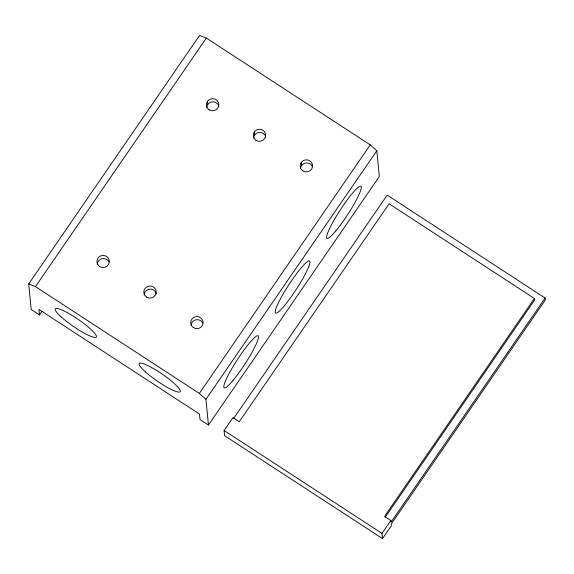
<?xml version="1.0" encoding="UTF-8"?>
<svg xmlns="http://www.w3.org/2000/svg" width="574" height="574" viewBox="0 0 574 574"><rect width="100%" height="100%" fill="white"/><g stroke="black" fill="none" stroke-linecap="round" stroke-linejoin="round"><path stroke-width="0.86" d="M28.7 283.936L199.58 35.387L206.339 38.063L370.23 144.878L376.817 150.768L379.335 176.498L208.455 425.047L200.032 419.558L199.494 414.069L38.96 309.443L39.498 314.932L31.211 309.529L28.7 283.936L35.459 286.613L199.35 393.427L205.937 399.317L208.455 425.047M35.459 286.613L206.339 38.063M39.498 314.932L41.945 311.373M199.35 393.427L370.23 144.878M205.937 399.317L376.817 150.768M233.618 418.511L387.199 195.124L545.113 298.042L545.3 299.965L391.217 524.091L391.375 525.734L382.521 538.613L224.606 435.695L224.097 430.478L232.951 417.599L239.265 421.718L389.1 203.777L534.38 298.466L534.545 300.109L385.219 517.31M534.38 298.466L384.544 516.406L390.865 520.525L391.023 522.168L545.113 298.042M382.521 538.613L382.011 533.404L390.865 520.525M224.097 430.478L382.011 533.404M301.207 162.499L301.508 165.628M254.311 131.941L254.619 135.062M207.422 101.376L207.723 104.497M300.467 168.598A6.221 6.07 -5.6 0 1 312.256 166.295M191.013 325.336A6.221 6.07 -5.6 0 1 202.801 323.026M97.228 264.212A6.221 6.07 -5.6 0 1 109.017 261.902M144.117 294.771A6.221 6.07 -5.6 0 1 156.429 293.967M253.572 138.04A6.221 6.07 -5.6 0 1 265.884 137.229M206.683 107.474A6.221 6.07 -5.6 0 1 218.988 106.671M302.893 170.916A6.221 6.07 -5.6 0 0 312.572 166.252A6.221 6.07 -5.6 0 0 303.632 160.426A6.221 6.07 -5.6 0 0 302.893 170.916M193.438 327.646A6.221 6.07 -5.6 0 0 203.117 322.983A6.221 6.07 -5.6 0 0 194.177 317.157A6.221 6.07 -5.6 0 0 193.438 327.646M99.654 266.523A6.221 6.07 -5.6 0 0 109.333 261.859A6.221 6.07 -5.6 0 0 100.393 256.033A6.221 6.07 -5.6 0 0 99.654 266.523M284.453 305.626A31.111 4.377 -56.9 0 0 309.917 261.801A31.111 4.377 -56.9 0 0 283.291 293.745A31.111 4.377 -56.9 0 0 284.453 305.626M146.542 297.088A6.221 6.07 -5.6 0 0 156.221 292.424A6.221 6.07 -5.6 0 0 147.288 286.598A6.221 6.07 -5.6 0 0 146.542 297.088M233.051 380.39A31.111 4.377 -56.9 0 0 258.515 336.565A31.111 4.377 -56.9 0 0 231.889 368.508A31.111 4.377 -56.9 0 0 233.051 380.39M61.583 317.279A24.89 4.262 34.5 0 0 95.872 337.325A24.89 4.262 34.5 0 0 69.935 314.129A24.89 4.262 34.5 0 0 61.583 317.279M145.48 371.945A24.89 4.262 34.5 0 0 179.777 391.999A24.89 4.262 34.5 0 0 153.832 368.795A24.89 4.262 34.5 0 0 145.48 371.945M255.997 140.35A6.221 6.07 -5.6 0 0 265.676 135.686A6.221 6.07 -5.6 0 0 256.736 129.86A6.221 6.07 -5.6 0 0 255.997 140.35M209.108 109.792A6.221 6.07 -5.6 0 0 218.787 105.128A6.221 6.07 -5.6 0 0 209.847 99.302A6.221 6.07 -5.6 0 0 209.108 109.792M335.855 230.856A31.111 4.377 -56.9 0 0 361.319 187.031A31.111 4.377 -56.9 0 0 334.692 218.981A31.111 4.377 -56.9 0 0 335.855 230.856"/></g></svg>
